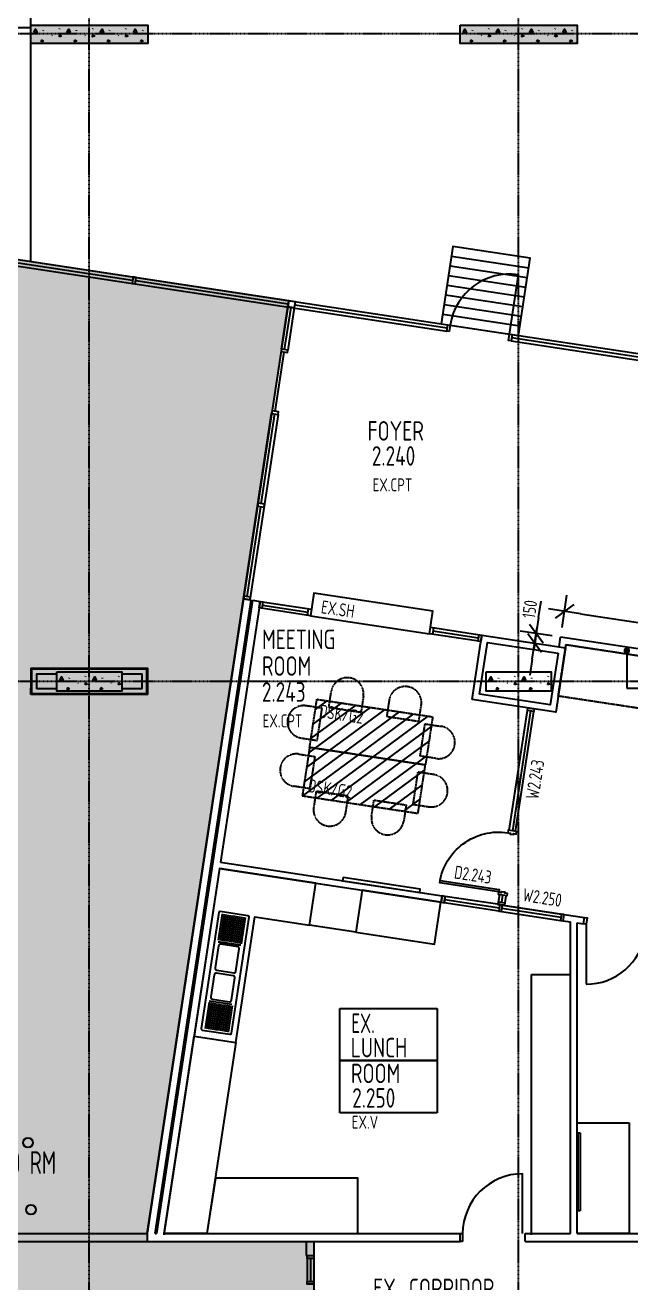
# Model space of a CAD drawing. Header units: millimetres. Extents: x -45258 to 103756, y -3540 to 105026.
# Drawn here: x 25188 to 34499, y 7605 to 26925 of the extents above; entities that cross this region are included whole.
import ezdxf
from ezdxf.enums import TextEntityAlignment as Align

# ---------------------------------------------------------------- set-up
doc = ezdxf.new("R2010")
doc.units = ezdxf.units.MM
doc.header["$LTSCALE"] = 0.4
doc.linetypes.add('BLD-80-FL-2$0$CENTER', pattern=[50.8, 31.75, -6.35, 6.35, -6.35])
doc.linetypes.add('BLD-80-FL-2$0$HIDDEN2', pattern=[4.7625, 3.175, -1.5875])
for name, color, linetype in [('BLD-80-FL-2$0$DO-EXST-6CO', 6, 'Continuous'), ('BLD-80-FL-2$0$DO-FRAM-7CO', 7, 'Continuous'), ('BLD-80-FL-2$0$DO-LEAF-3CO', 3, 'Continuous'), ('BLD-80-FL-2$0$DO-SWNG-6CO', 6, 'Continuous'), ('BLD-80-FL-2$0$FL-EXST-8CO', 8, 'Continuous'), ('BLD-80-FL-2$0$FU-EQPT-6H2', 6, 'BLD-80-FL-2$0$HIDDEN2'), ('BLD-80-FL-2$0$FU-EQPT-8H2', 8, 'BLD-80-FL-2$0$HIDDEN2'), ('BLD-80-FL-2$0$FU-FIXD-7CO-NEW', 7, 'Continuous'), ('BLD-80-FL-2$0$FU-FIXD-8CO-EXST', 8, 'Continuous'), ('BLD-80-FL-2$0$HY-FITT-8CO-EXST', 8, 'Continuous'), ('BLD-80-FL-2$0$ST-GRID-9CE', 9, 'BLD-80-FL-2$0$CENTER'), ('BLD-80-FL-2$0$TX-ATTR-7CO', 7, 'Continuous'), ('BLD-80-FL-2$0$TX-DIMS-8C0-100', 8, 'Continuous'), ('BLD-80-FL-2$0$TX-EXST-6CO', 6, 'Continuous'), ('BLD-80-FL-2$0$TX-RMNU-2C0-100', 2, 'Continuous'), ('BLD-80-FL-2$0$TX-ROOM-2CO-100', 2, 'Continuous'), ('BLD-80-FL-2$0$TX-ROOM-2CO-NEW', 2, 'Continuous'), ('BLD-80-FL-2$0$TX-TEXT-7C0-100', 7, 'Continuous'), ('BLD-80-FL-2$0$WA-HTCH-8CO-EXST', 8, 'Continuous'), ('BLD-80-FL-2$0$WA-MASN-3CO-EXST', 3, 'Continuous'), ('BLD-80-FL-2$0$WA-PART-6C0-EXST', 6, 'Continuous'), ('BLD-80-FL-2$0$WA-TEXT-7CO', 7, 'Continuous'), ('BLD-80-FL-2$0$WN-EXST-8CO', 8, 'Continuous'), ('BLD-80-FL-2$0$WN-NEW-6C0', 6, 'Continuous'), ('BLD-80-FL-2$0$WN-NEW-7C0', 7, 'Continuous'), ('XREF', 8, 'Continuous')]:
    doc.layers.add(name, color=color, linetype=linetype)
for name, color, linetype, lineweight in [('BLD-80-FL-2$0$DO-TEXT-7CO', 7, 'Continuous', 25), ('BLD-80-FL-2$0$SI-BUIL-253CO', 253, 'Continuous', 25), ('BLD-80-FL-2$0$WN-TEXT-7CO', 7, 'Continuous', 25)]:
    doc.layers.add(name, color=color, linetype=linetype, lineweight=lineweight)
doc.layers.get('BLD-80-FL-2$0$WN-TEXT-7CO').off()
doc.styles.add('BLD-80-FL-2$0$ISO3098B', font='isocp2.shx', dxfattribs={"width": 0.8})
doc.styles.add('BLD-80-FL-2$0$Isocp2', font='isocp2.shx')
doc.styles.add('BLD-80-FL-2$0$STANDARD', font='isocp2.shx', dxfattribs={"width": 0.8})
doc.dimstyles.new('BLD-80-FL-2$0$ISO-25', dxfattribs={"dimtxt": 2.5, "dimasz": 2.5, "dimexe": 1.25, "dimexo": 0.625, "dimtad": 1, "dimtxsty": 'BLD-80-FL-2$0$STANDARD', "dimcen": 2.5, "dimadec": 0, "dimazin": 0, "dimtfac": 1, "dimtmove": 0, "dimatfit": 3, "dimfxl": 1, "dimarcsym": 0})
doc.dimstyles.new('BLD-80-FL-2$0$TX-DIMS100', dxfattribs={"dimtxt": 200, "dimasz": 250, "dimexe": 125, "dimexo": 500, "dimgap": 50, "dimtad": 1, "dimdec": 1, "dimdsep": 46, "dimtxsty": 'BLD-80-FL-2$0$STANDARD', "dimblk1": 'BLD-80-FL-2$0$DIMTICK', "dimblk2": 'BLD-80-FL-2$0$DIMTICK', "dimsah": 1, "dimcen": 2.5, "dimse1": 1, "dimse2": 1, "dimclrd": 8, "dimclre": 8, "dimclrt": 2, "dimadec": 0, "dimazin": 0, "dimtfac": 1, "dimtdec": 1, "dimtmove": 2, "dimatfit": 3, "dimldrblk": 'BLD-80-FL-2$0$DIMTICK', "dimfxl": 1, "dimtolj": 1, "dimtzin": 0, "dimarcsym": 0})
pattern_1 = [(36.37442, (30769.68, 103003.94), (-94.1482, 127.81893), [])]

# ---------------------------------------------------------------- blocks, each defined once
blk = doc.blocks.new('BLD-80-FL-2$0$RMIDEN-EX-100')
at = {"style": 'BLD-80-FL-2$0$STANDARD'}
for tag, p, height in [('ROOMNAM1', (-15, 1567), 300), ('ROOMNAM2', (-15, 1158), 300), ('ROOMNAM3', (-15, 750), 300), ('ROOMNUM', (-14, 345), 300), ('XX', (0, 15), 200)]:
    blk.add_attdef(tag, p, '', height=height, dxfattribs=at)
blk = doc.blocks.new('BLD-80-FL-2$0$DO-920')
at = {"layer": 'BLD-80-FL-2$0$DO-FRAM-7CO', "linetype": 'Continuous'}
for points in [[(-1000, -15), (-1000, -15), (-1000, 115), (-960, 115), (-960, 75), (-945, 75), (-945, 25), (-960, 25), (-960, -15), (-1000, -15), (-1000, -15), (-1000, -15)], [(0, -15), (0, -15), (0, 115), (-40, 115), (-40, 75), (-55, 75), (-55, 25), (-40, 25), (-40, -15), (0, -15), (0, -15), (0, -15)]]:
    blk.add_lwpolyline(points, dxfattribs=at)
at = {"layer": 'BLD-80-FL-2$0$DO-LEAF-3CO'}
blk.add_lwpolyline([(-80, 1035), (-80, 115), (-40, 115), (-40, 1035)], close=True, dxfattribs=at)
at = {"layer": 'BLD-80-FL-2$0$DO-SWNG-6CO'}
blk.add_arc((-42, 117), 918, 89.8974, 180.1042, dxfattribs=at)
at = {"layer": 'BLD-80-FL-2$0$DO-TEXT-7CO', "linetype": 'Continuous', "style": 'BLD-80-FL-2$0$STANDARD'}
blk.add_attdef('D1.01', (-126, 146), '', height=200, rotation=90, dxfattribs=at)
blk = doc.blocks.new('BLD-80-FL-2$0$RMIDEN-2')
at = {"layer": 'BLD-80-FL-2$0$TX-RMNU-2C0-100', "style": 'BLD-80-FL-2$0$STANDARD'}
blk.add_attdef('ROOMNUM', (-11, 488), '', height=300, dxfattribs=at)
at = {"layer": 'BLD-80-FL-2$0$TX-ROOM-2CO-100', "style": 'BLD-80-FL-2$0$STANDARD'}
for tag, p in [('ROOMNAM1', (-12, 1710)), ('ROOMNAM2', (-12, 1301)), ('ROOMNAM3', (-12, 893))]:
    blk.add_attdef(tag, p, '', height=300, dxfattribs=at)
at = {"layer": 'BLD-80-FL-2$0$TX-TEXT-7C0-100', "style": 'BLD-80-FL-2$0$STANDARD'}
blk.add_attdef('XX', (2, 158), '', height=200, dxfattribs=at)
blk = doc.blocks.new('BLD-80-FL-2$0$NOTE')
at = {"layer": 'BLD-80-FL-2$0$TX-ATTR-7CO', "style": 'BLD-80-FL-2$0$Isocp2'}
blk.add_attdef('WWW', text='', height=2, dxfattribs=at).set_placement((0, 0), align=Align.MIDDLE)
blk = doc.blocks.new('*U17')
blk.add_lwpolyline([(0, 373), (1800, 373), (1800, 1123), (0, 1123)], close=True)
at = {"layer": 'BLD-80-FL-2$0$TX-ATTR-7CO', "linetype": 'Continuous', "ltscale": 5, "style": 'BLD-80-FL-2$0$STANDARD', "width": 0.8}
for p in [(103, 780), (103, 533)]:
    blk.add_attdef('EQUIPMENT-TYPE', p, '', height=200, dxfattribs=at)
blk = doc.blocks.new('BLD-80-FL-2$0$_Dot')
at = {"color": 0, "linetype": 'ByBlock', "lineweight": -2}
blk.add_line((-0.5, 0), (-1, 0), dxfattribs=at)
at = {"color": 0, "linetype": 'ByBlock', "const_width": 0.5}
blk.add_lwpolyline([(-0.25, 0, 1), (0.25, 0, 1)], format="xyb", close=True, dxfattribs=at)
blk = doc.blocks.new('BLD-80-FL-2$0$DIMTICK')
for p, q in [((0, 1), (0, -1)), ((-1, 0), (1, 0))]:
    blk.add_line(p, q)
at = {"color": 2, "linetype": 'Continuous'}
blk.add_line((-0.5, -0.5), (0.5, 0.5), dxfattribs=at)
blk = doc.blocks.new('*D130')
at = {"layer": 'BLD-80-FL-2$0$TX-DIMS-8C0-100', "color": 8, "lineweight": -2, "transparency": 16777216}
blk.add_line((33952, 18340), (36968, 17882), dxfattribs=at)
at = {"layer": 'Defpoints', "color": 0, "transparency": 16777216}
for p in [(33645, 17981), (37215, 17845), (37155, 17448)]:
    blk.add_point(p, dxfattribs=at)
at = {"layer": 'BLD-80-FL-2$0$TX-DIMS-8C0-100', "color": 8, "lineweight": -2, "transparency": 16777216, "xscale": 250, "yscale": 250, "zscale": 250}
for p, rotation in [((33705, 18377), 171.3744270778506), ((37215, 17845), 351.3744270778506)]:
    blk.add_blockref('BLD-80-FL-2$0$DIMTICK', p, dxfattribs=dict(at, rotation=rotation))
at = {"layer": 'BLD-80-FL-2$0$TX-DIMS-8C0-100', "color": 2, "transparency": 16777216, "insert": (35483, 18259), "char_height": 200, "attachment_point": 5, "rotation": 351.3744, "style": 'BLD-80-FL-2$0$STANDARD'}
blk.add_mtext('\\A1;3550', dxfattribs=at)
blk = doc.blocks.new('*D83')
at = {"layer": 'BLD-80-FL-2$0$TX-DIMS-8C0-100', "color": 8, "lineweight": -2, "transparency": 16777216}
for p, q in [((33308, 18285), (33346, 18532)), ((33271, 18038), (33248, 17889)), ((33211, 17642), (33173, 17395))]:
    blk.add_line(p, q, dxfattribs=at)
at = {"layer": 'Defpoints', "color": 0, "transparency": 16777216}
for p in [(33645, 17981), (33248, 17889), (33623, 17832)]:
    blk.add_point(p, dxfattribs=at)
at = {"layer": 'BLD-80-FL-2$0$TX-DIMS-8C0-100', "color": 8, "lineweight": -2, "transparency": 16777216, "xscale": 250, "yscale": 250, "zscale": 250}
for p, rotation in [((33248, 17889), 81.37441026353991), ((33271, 18038), 261.3744102635399)]:
    blk.add_blockref('BLD-80-FL-2$0$DIMTICK', p, dxfattribs=dict(at, rotation=rotation))
at = {"layer": 'BLD-80-FL-2$0$TX-DIMS-8C0-100', "color": 2, "transparency": 16777216, "insert": (33171, 18411), "char_height": 200, "attachment_point": 5, "rotation": 81.3744, "style": 'BLD-80-FL-2$0$STANDARD'}
blk.add_mtext('\\A1;150', dxfattribs=at)
blk = doc.blocks.new('BLD-80-FL-2', base_point=(226.58, 457.44))
at = {"layer": 'BLD-80-FL-2$0$FU-EQPT-8H2'}
h = blk.add_hatch(dxfattribs=at)
h.set_pattern_fill('ANSI31', color=256, scale=50, angle=-8.625577, style=0)
h.set_pattern_definition(pattern_1)
h.paths.add_polyline_path([(31679.4, 16757.72), (31566.92, 16016.21), (29787.28, 16286.16), (29899.76, 17027.68)])
h = blk.add_hatch(dxfattribs=at)
h.set_pattern_fill('ANSI31', color=256, scale=50, angle=-8.625577, style=0)
h.set_pattern_definition(pattern_1)
h.paths.add_polyline_path([(31454.44, 15274.69), (31566.92, 16016.21), (29787.28, 16286.16), (29674.8, 15544.65)])
at = {"layer": 'BLD-80-FL-2$0$SI-BUIL-253CO'}
h = blk.add_hatch(color=256, dxfattribs=at)
h.dxf.hatch_style = 1
h.paths.add_polyline_path([(33930.98, 4350.99), (36240.99, 4350.99), (36240.99, 199.98), (33930.98, 199.98)], flags=16)
h.paths.add_polyline_path([(38800, 6450.02), (41466.66, 6450.02), (41466.66, 3400.02), (38800, 3400.02)], flags=16)
h.paths.add_polyline_path([(36350, 2900.02), (39550, 2900.02), (39550, 200.02), (36350, 200.02)], flags=16)
h.paths.add_polyline_path([(41566.66, 6450.02), (44233.32, 6450.02), (44233.32, 3400.02), (41566.66, 3400.02)], flags=16)
h.paths.add_polyline_path([(38700, 6950.02), (38700, 3000.02), (36349.99, 3000.02), (36349.99, 6950.02), (29849.99, 6950.01), (29849.99, 8700.01), (27292.54, 8700.01), (27292.54, 8818.01), (28771.29, 18568.34), (29466.85, 23152.04), (16621.8, 25100.52), (16625.04, 25122.94), (16625.04, 27379.99), (12299.98, 27379.99), (12299.98, 27100), (13799.98, 27100), (13799.98, 25086.47), (219.98, 23282.48), (219.98, 19520), (3199.98, 19520), (3199.98, 17500), (199.98, 17500), (199.98, 17220), (1349.98, 17220), (1349.98, 16017.89), (739.79, 15927.75), (772.65, 15705.27), (-1172.02, 15418.02), (-327.38, 9699.99), (849.99, 9699.99), (849.99, 9474.99), (4649.78, 9474.99), (4649.78, 6950), (3600, 6950), (3600, 2989.93), (10761.85, 2240.02), (10784.76, 2458.82), (10752.61, 2462.19), (10752.61, 2550.02), (16300, 2550), (16300.02, 1881.32), (16155.36, 1896.47), (16132.45, 1677.66), (19500, 1325.05), (19500.01, 149.98), (18899.98, 147.57), (18900, -130.02), (47099.98, -129.97), (47099.98, 150.03), (46250, 150.03), (46250, 2900.03), (46999.99, 2900.03), (46999.99, 3399.98), (44333.26, 3399.98), (44333.26, 6450.02), (47099.99, 6450.02), (47099.99, 6950.02)])
h = blk.add_hatch(color=256, dxfattribs=at)
h.dxf.hatch_style = 1
h.paths.add_polyline_path([(27299.98, 27380.01), (25499.98, 27380.01), (25499.98, 27100.01), (27299.98, 27100.01)])
h = blk.add_hatch(color=256, dxfattribs=at)
h.dxf.hatch_style = 1
h.paths.add_polyline_path([(33899.98, 27380.02), (32099.98, 27380.02), (32099.98, 27100.02), (33899.98, 27100.02)])
at = {"layer": 'BLD-80-FL-2$0$DO-EXST-6CO'}
for p, q in [((29259.28, 21450.14), (29397.27, 22359.73)), ((33686.31, 13623.42), (33701.31, 13722.28)), ((34038.51, 13569.99), (34038.51, 12649.99)), ((29749.99, 8483.91), (29749.99, 8085.01)), ((29799.99, 8438.91), (29799.99, 8085.01)), ((29849.99, 8483.91), (29849.99, 8085.01))]:
    blk.add_line(p, q, dxfattribs=at)
for points in [[(32859.35, 22637.42), (32997.33, 23547.02, 0.41421356), (31949.76, 22775.4)], [(33059.99, 8818), (33060, 9738.01, 0.41421356), (32139.99, 8818.01)]]:
    blk.add_lwpolyline(points, format="xyb", dxfattribs=at)
for points in [[(31934.76, 22676.53), (31895.21, 22682.54), (31910.21, 22781.4), (31949.76, 22775.41)], [(32883.9, 22532.55), (32844.35, 22538.55), (32859.35, 22637.42), (32898.9, 22631.42)], [(29353.83, 22406.78), (29347.83, 22367.23), (29446.7, 22352.23), (29452.7, 22391.78)], [(29209.84, 21457.64), (29203.84, 21418.09), (29302.71, 21403.09), (29308.71, 21442.64)], [(32752.17, 13866.26), (32712.62, 13872.26), (32697.62, 13773.39), (32737.17, 13767.39)], [(33701.31, 13722.29), (33661.77, 13728.29), (33646.77, 13629.43), (33686.32, 13623.43)], [(34013.95, 13674.86), (34053.5, 13668.86), (34038.51, 13569.99), (33998.96, 13575.99)], [(32139.99, 8700.01), (32099.99, 8700.01), (32099.99, 8818.01), (32139.99, 8818.01)], [(29849.99, 8438.91), (29749.99, 8438.91), (29749.99, 8483.91), (29849.99, 8483.91)], [(29849.99, 8040.01), (29749.99, 8040.01), (29749.99, 8085.01), (29849.99, 8085.01)]]:
    blk.add_lwpolyline(points, close=True, dxfattribs=at)
blk.add_arc((34038.5, 13569.99), 920, 270.000172, 351.375122, dxfattribs=at)
at = {"layer": 'BLD-80-FL-2$0$FL-EXST-8CO'}
for p, q in [((25499.98, 23753.78), (25499.97, 41175)), ((20699.98, 27345), (25499.98, 27345)), ((31968.82, 23834.53), (33155.24, 23654.56)), ((31946.32, 23686.22), (33132.75, 23506.25)), ((31901.33, 23389.62), (33087.75, 23209.65)), ((31923.82, 23537.92), (33110.25, 23357.95)), ((31878.83, 23241.31), (33065.26, 23061.34)), ((31856.33, 23093.01), (33042.76, 22913.04)), ((31833.84, 22944.71), (33020.27, 22764.74)), ((31910.21, 22781.4), (32898.9, 22631.43))]:
    blk.add_line(p, q, dxfattribs=at)
blk.add_lwpolyline([(25499.98, 27345), (25499.97, 41175)], dxfattribs=at)
blk.add_lwpolyline([(31811.34, 22796.4), (32997.77, 22616.43), (33177.74, 23802.86), (31991.31, 23982.83)], close=True, dxfattribs=at)
at = {"layer": 'BLD-80-FL-2$0$FU-EQPT-6H2', "flags": 128}
blk.add_lwpolyline([(33728.91, 17866.87), (37040.91, 17364.46), (36770.96, 15584.82), (35980, 15704.8), (36129.98, 16693.49), (36129.98, 16693.49), (33608.93, 17075.92), (33728.91, 17866.87)], dxfattribs=at)
at = {"layer": 'BLD-80-FL-2$0$FU-EQPT-8H2'}
for points in [[(30614.34, 17071), (30576.85, 16823.83), (30082.5, 16898.82), (30120, 17145.99, -1)], [(31009.82, 17011.01), (30972.32, 16763.84), (31466.67, 16688.85), (31504.16, 16936.02, 1)], [(29657.72, 16432.25), (29904.9, 16394.75), (29979.89, 16889.1), (29732.71, 16926.59, 1)], [(31733.97, 16117.3), (31486.8, 16154.79), (31561.79, 16649.13), (31808.96, 16611.64, -1)], [(29620.23, 16185.07), (29867.4, 16147.58), (29792.41, 15653.24), (29545.24, 15690.73, -1)], [(31696.48, 15870.12), (31449.31, 15907.62), (31374.32, 15413.27), (31621.49, 15375.78, 1)], [(30344.38, 15291.36), (30381.88, 15538.53), (29887.53, 15613.52), (29850.04, 15366.35, 1)], [(30739.86, 15231.37), (30777.35, 15478.54), (31271.7, 15403.55), (31234.21, 15156.38, -1)]]:
    blk.add_lwpolyline(points, format="xyb", close=True, dxfattribs=at)
at = {"layer": 'BLD-80-FL-2$0$FU-FIXD-7CO-NEW'}
for p, q in [((33622.54, 17832.44), (33645.04, 17980.74)), ((37154.88, 17448.32), (33645.04, 17980.74)), ((33622.54, 17832.44), (33721.41, 17817.44)), ((33721.41, 17817.44), (33728.91, 17866.87)), ((33728.91, 17866.87), (37040.91, 17364.46))]:
    blk.add_line(p, q, dxfattribs=at)
at = {"layer": 'BLD-80-FL-2$0$FU-FIXD-8CO-EXST'}
for p, q in [((33199.93, 8799.98), (33199.94, 12799.98)), ((33199.94, 12799.98), (33799.94, 12799.98)), ((30250.83, 12276.55), (31750.83, 12276.55)), ((30250.83, 11476.55), (30250.83, 12276.55)), ((31750.83, 12276.55), (31750.83, 11476.55)), ((31750.83, 11476.55), (30250.83, 11476.55)), ((30250.83, 11476.55), (31750.83, 11476.55)), ((30250.83, 10676.55), (30250.83, 11476.55)), ((31750.83, 11476.55), (31750.83, 10676.55)), ((31750.83, 10676.55), (30250.83, 10676.55)), ((33899.93, 10518.02), (34699.93, 10518.02)), ((33899.93, 8818.02), (33899.93, 10518.02)), ((34699.93, 10518.02), (34699.93, 8818.02)), ((33914.71, 10368.02), (33944.71, 10368.02)), ((33914.71, 9168.02), (33914.71, 10368.02)), ((33944.71, 10368.02), (33944.71, 9168.02)), ((33944.71, 9168.02), (33914.71, 9168.02)), ((34699.93, 8818.02), (33899.93, 8818.02))]:
    blk.add_line(p, q, dxfattribs=at)
for points in [[(28655.01, 11756.88), (28947.47, 13684.82), (29787.85, 13557.34), (29885.34, 14199.99), (28402.3, 14424.96), (28012.36, 11854.36)], [(29885.34, 14199.99), (30593.24, 14092.61), (30495.76, 13449.96), (29787.85, 13557.34)], [(30294.82, 14239.02), (31481.25, 14059.05), (31488.75, 14108.49), (30302.32, 14288.46)], [(31803.4, 13909.04), (30593.24, 14092.61), (30495.76, 13449.96), (31705.91, 13266.39)], [(28655.01, 11756.88), (28209.21, 8818.01), (27551.77, 8818.01), (28012.37, 11854.36)], [(30529.23, 8818.01), (30529.23, 9668.01), (28338.15, 9668.01), (28209.21, 8818.01)]]:
    blk.add_lwpolyline(points, close=True, dxfattribs=at)
at = {"layer": 'BLD-80-FL-2$0$HY-FITT-8CO-EXST'}
for p, q in [((28390.29, 13749.11), (28120.03, 11967.5)), ((28386.35, 13326.42), (28447.62, 13730.3)), ((28839.19, 13701.25), (28413.06, 13765.89)), ((28416.01, 13321.93), (28477.28, 13725.8)), ((28445.67, 13317.43), (28506.94, 13721.31)), ((28475.33, 13312.93), (28536.6, 13716.81)), ((28505, 13308.43), (28566.26, 13712.31)), ((28534.66, 13303.93), (28595.92, 13707.81)), ((28564.32, 13299.43), (28625.58, 13703.31)), ((28585.71, 11896.86), (28855.96, 13678.48)), ((28593.98, 13294.93), (28655.24, 13698.81)), ((28623.64, 13290.43), (28684.9, 13694.31)), ((28653.3, 13285.93), (28714.56, 13689.81)), ((28682.96, 13281.43), (28744.22, 13685.31)), ((28712.62, 13276.93), (28773.89, 13680.81)), ((28742.28, 13272.43), (28803.55, 13676.31)), ((28388.44, 13240.14), (28336.69, 12899.04)), ((28730.62, 13248.92), (28382.6, 13301.71)), ((28382.6, 13301.71), (28730.62, 13248.92)), ((28681.63, 13226), (28422.6, 13265.3)), ((28655.05, 12850.75), (28706.79, 13191.84)), ((28320.95, 12795.23), (28269.2, 12454.13)), ((28614.14, 12781.09), (28355.11, 12820.39)), ((28361.85, 12864.88), (28620.89, 12825.59)), ((28587.56, 12405.84), (28639.3, 12746.93)), ((28241.63, 12372.34), (28180.36, 11968.46)), ((28271.29, 12367.84), (28210.02, 11963.96)), ((28245.38, 12397.06), (28593.39, 12344.27)), ((28294.37, 12419.97), (28553.4, 12380.68)), ((28300.95, 12363.34), (28239.68, 11959.46)), ((28330.61, 12358.84), (28269.34, 11954.96)), ((28360.27, 12354.34), (28299, 11950.47)), ((28389.93, 12349.84), (28328.66, 11945.97)), ((28419.59, 12345.35), (28358.32, 11941.47)), ((28449.25, 12340.85), (28387.98, 11936.97)), ((28478.91, 12336.35), (28417.65, 11932.47)), ((28508.57, 12331.85), (28447.31, 11927.97)), ((28538.23, 12327.35), (28476.97, 11923.47)), ((28567.89, 12322.85), (28506.63, 11918.97)), ((28597.55, 12318.35), (28536.29, 11914.47)), ((28136.81, 11944.73), (28562.93, 11880.09))]:
    blk.add_line(p, q, dxfattribs=at)
for centre in [(25457.32, 10215.03), (25503.21, 9186.78)]:
    blk.add_circle(centre, 75, dxfattribs=at)
for centre, radius, start, end in [((28410.06, 13746.11), 20, 81.374427, 171.374427), ((28836.19, 13681.47), 20, 351.374427, 81.374427), ((28418.1, 13235.64), 30, 81.374427, 171.374427), ((28677.13, 13196.34), 30, 351.374427, 81.374427), ((28350.61, 12790.73), 30, 81.374427, 171.374427), ((28366.35, 12894.54), 30, 171.374427, 261.374427), ((28609.64, 12751.43), 30, 351.374427, 81.374427), ((28625.39, 12855.25), 30, 261.374427, 351.374427), ((28298.86, 12449.63), 30, 171.374427, 261.374427), ((28557.9, 12410.34), 30, 261.374427, 351.374427), ((28139.81, 11964.5), 20, 171.374427, 261.374427), ((28565.93, 11899.86), 20, 261.374427, 351.374427)]:
    blk.add_arc(centre, radius, start, end, dxfattribs=at)
at = {"layer": 'BLD-80-FL-2$0$SI-BUIL-253CO', "flags": 128}
blk.add_lwpolyline([(16621.8, 25100.52), (29466.85, 23152.04), (28771.29, 18568.34), (27292.54, 8818.01), (27292.54, 8700.01), (29849.99, 8700.01), (29849.99, 6950.01), (36349.99, 6950.02)], dxfattribs=at)
at = {"layer": 'BLD-80-FL-2$0$ST-GRID-9CE'}
for p, q in [((26400, -2523.99), (26399.98, 31750)), ((33000, -2523.99), (32999.97, 31750)), ((84082.76, 27250), (-5320.19, 27250)), ((84082.76, 17300), (-5320.19, 17300))]:
    blk.add_line(p, q, dxfattribs=at)
at = {"layer": 'BLD-80-FL-2$0$WA-HTCH-8CO-EXST'}
for p, q in [((25690.73, 27296.51), (25695, 27306.1)), ((25943.29, 27321.02), (25947.55, 27330.61)), ((26201.18, 27296.51), (26205.45, 27306.1)), ((26453.74, 27321.02), (26458, 27330.61)), ((26711.63, 27296.51), (26715.9, 27306.1)), ((26964.19, 27321.02), (26968.45, 27330.61)), ((27222.08, 27296.51), (27226.35, 27306.1)), ((32290.73, 27296.52), (32295, 27306.11)), ((32543.29, 27321.02), (32547.55, 27330.61)), ((32801.18, 27296.52), (32805.45, 27306.11)), ((33053.74, 27321.02), (33058, 27330.62)), ((33311.63, 27296.52), (33315.9, 27306.11)), ((33564.19, 27321.02), (33568.45, 27330.62)), ((33822.08, 27296.52), (33826.35, 27306.11)), ((25823.94, 27228.31), (25828.2, 27221.92)), ((26334.39, 27228.31), (26338.65, 27221.92)), ((26844.84, 27228.31), (26849.1, 27221.92)), ((32423.94, 27228.32), (32428.2, 27221.92)), ((32934.39, 27228.32), (32938.65, 27221.92)), ((33444.84, 27228.32), (33449.1, 27221.92)), ((25899.99, 17447.58), (25904.26, 17441.18)), ((26406.18, 17450.01), (26410.44, 17443.61)), ((26410.44, 17447.58), (26414.71, 17441.18)), ((32499.99, 17447.58), (32504.26, 17441.18)), ((33006.18, 17450.01), (33010.44, 17443.62)), ((33010.44, 17447.58), (33014.71, 17441.19)), ((26090.75, 17346.51), (26095.01, 17356.1)), ((26223.95, 17278.31), (26228.21, 17271.91)), ((26343.3, 17371.01), (26347.56, 17380.6)), ((26601.2, 17346.51), (26605.46, 17356.1)), ((26734.4, 17278.31), (26738.66, 17271.91)), ((26853.75, 17371.01), (26858.01, 17380.6)), ((32690.75, 17346.51), (32695.01, 17356.1)), ((32823.95, 17278.31), (32828.21, 17271.92)), ((32943.3, 17371.02), (32947.56, 17380.61)), ((33201.2, 17346.51), (33205.46, 17356.1)), ((33334.4, 17278.31), (33338.66, 17271.92)), ((33453.75, 17371.02), (33458.01, 17380.61))]:
    blk.add_line(p, q, dxfattribs=at)
for points in [[(25546.88, 27267.74), (25575.65, 27322.09), (25598.03, 27272), (25547.94, 27267.74)], [(26057.33, 27267.74), (26086.1, 27322.09), (26108.48, 27272), (26058.39, 27267.74)], [(26567.78, 27267.74), (26596.55, 27322.09), (26618.93, 27272), (26568.84, 27267.74)], [(27078.23, 27267.74), (27107, 27322.09), (27129.38, 27272), (27079.29, 27267.74)], [(32146.88, 27267.75), (32175.65, 27322.09), (32198.03, 27272.01), (32147.94, 27267.75)], [(32657.33, 27267.75), (32686.1, 27322.09), (32708.48, 27272.01), (32658.39, 27267.75)], [(33167.78, 27267.75), (33196.55, 27322.09), (33218.93, 27272.01), (33168.84, 27267.75)], [(33678.23, 27267.75), (33707, 27322.09), (33729.38, 27272.01), (33679.29, 27267.75)], [(25658.98, 27124.43), (25671.76, 27151.07), (25693.07, 27135.09), (25658.98, 27124.43)], [(25935.83, 27200.6), (25948.61, 27227.25), (25969.93, 27211.26), (25935.83, 27200.6)], [(26169.43, 27124.43), (26182.21, 27151.07), (26203.52, 27135.09), (26169.43, 27124.43)], [(26446.28, 27200.6), (26459.06, 27227.25), (26480.38, 27211.26), (26446.28, 27200.6)], [(26679.88, 27124.43), (26692.66, 27151.07), (26713.97, 27135.09), (26679.88, 27124.43)], [(26956.73, 27200.6), (26969.51, 27227.25), (26990.83, 27211.26), (26956.73, 27200.6)], [(27190.33, 27124.43), (27203.11, 27151.07), (27224.42, 27135.09), (27190.33, 27124.43)], [(32258.98, 27124.44), (32271.76, 27151.08), (32293.07, 27135.09), (32258.98, 27124.44)], [(32535.83, 27200.61), (32548.61, 27227.25), (32569.93, 27211.27), (32535.83, 27200.61)], [(32769.43, 27124.44), (32782.21, 27151.08), (32803.52, 27135.09), (32769.43, 27124.44)], [(33046.28, 27200.61), (33059.06, 27227.25), (33080.38, 27211.27), (33046.28, 27200.61)], [(33279.88, 27124.44), (33292.66, 27151.08), (33313.97, 27135.09), (33279.88, 27124.44)], [(33556.73, 27200.61), (33569.51, 27227.25), (33590.83, 27211.27), (33556.73, 27200.61)], [(33790.33, 27124.44), (33803.11, 27151.08), (33824.42, 27135.09), (33790.33, 27124.44)], [(25946.89, 17317.74), (25975.66, 17372.08), (25998.04, 17322), (25947.96, 17317.74)], [(26058.99, 17174.43), (26071.78, 17201.07), (26093.09, 17185.08), (26058.99, 17174.43)], [(26335.84, 17250.6), (26348.63, 17277.24), (26369.94, 17261.25), (26335.84, 17250.6)], [(26457.34, 17317.74), (26486.11, 17372.08), (26508.49, 17322), (26458.41, 17317.74)], [(26569.44, 17174.43), (26582.23, 17201.07), (26603.54, 17185.08), (26569.44, 17174.43)], [(26846.29, 17250.6), (26859.08, 17277.24), (26880.39, 17261.25), (26846.29, 17250.6)], [(32546.89, 17317.74), (32575.66, 17372.09), (32598.04, 17322), (32547.96, 17317.74)], [(32658.99, 17174.43), (32671.78, 17201.07), (32693.09, 17185.09), (32658.99, 17174.43)], [(32935.84, 17250.6), (32948.63, 17277.25), (32969.94, 17261.26), (32935.84, 17250.6)], [(33057.34, 17317.74), (33086.11, 17372.09), (33108.49, 17322), (33058.41, 17317.74)], [(33169.44, 17174.43), (33182.23, 17201.07), (33203.54, 17185.09), (33169.44, 17174.43)], [(33446.29, 17250.6), (33459.08, 17277.25), (33480.39, 17261.26), (33446.29, 17250.6)]]:
    blk.add_lwpolyline(points, dxfattribs=at)
at = {"layer": 'BLD-80-FL-2$0$WA-MASN-3CO-EXST'}
for points in [[(25499.98, 27380.01), (27299.98, 27380.01), (27299.98, 27100.01), (25499.98, 27100.01)], [(32099.98, 27380.02), (33899.98, 27380.02), (33899.98, 27100.02), (32099.98, 27100.02)], [(25899.99, 17450.01), (26899.99, 17450.01), (26899.99, 17150.01), (25899.99, 17150.01)], [(32499.99, 17450.01), (33499.99, 17450.01), (33499.99, 17150.01), (32499.99, 17150.01)]]:
    blk.add_lwpolyline(points, close=True, dxfattribs=at)
at = {"layer": 'BLD-80-FL-2$0$WA-PART-6C0-EXST'}
for p, q in [((27292.54, 8818.01), (28772.09, 18568.22)), ((27411.89, 8818.01), (28888.75, 18550.51)), ((28908.53, 18547.51), (27432.12, 8818.01)), ((28888.75, 18550.51), (28772.09, 18568.22)), ((28908.53, 18547.51), (29025.19, 18529.81)), ((29025.19, 18529.81), (28417.3, 14523.83)), ((25499.99, 17100), (25499.99, 17200)), ((27299.99, 17100.01), (27299.99, 17200.01)), ((27299.99, 17100.01), (25499.99, 17100)), ((27286.99, 17113.01), (25512.99, 17113)), ((25899.99, 17189), (25588.99, 17189)), ((27210.99, 17189.01), (26899.99, 17189.01)), ((28417.3, 14523.83), (31822.81, 14007.24)), ((28402.3, 14424.96), (27548.74, 8800.01)), ((28402.31, 14424.96), (31807.82, 13908.37)), ((33701.31, 13722.28), (34013.95, 13674.86)), ((33686.31, 13623.42), (33799.99, 13606.17)), ((33799.99, 8818.01), (33799.99, 13606.17)), ((33899.99, 13591.01), (33998.95, 13575.99)), ((33899.99, 8818.01), (33899.99, 13591)), ((33998.95, 13575.99), (34013.95, 13674.86)), ((21900.03, 8818), (27292.54, 8818.01)), ((21900.03, 8700), (29731.99, 8700.01)), ((27411.89, 8818.01), (27432.12, 8818.01)), ((27551.47, 8818.01), (32099.99, 8818.01)), ((29731.99, 8700.01), (29731.99, 8483.91)), ((29849.99, 8700.01), (29849.99, 8483.91)), ((29849.99, 8700.01), (32099.99, 8700.01)), ((32099.99, 8700.01), (32099.99, 8818.01)), ((33099.99, 8818.01), (33799.99, 8818.01)), ((33099.99, 8700.01), (33099.99, 8818.01)), ((33099.99, 8700.01), (40399.99, 8700.02)), ((33899.99, 8818.01), (36899.99, 8818.02)), ((29731.99, 8483.91), (29849.99, 8483.91))]:
    blk.add_line(p, q, dxfattribs=at)
blk.add_lwpolyline([(29801.15, 18310.97), (31630.17, 18033.52), (31682.66, 18379.56), (29853.64, 18657.01)], close=True, dxfattribs=at)
for points in [[(32286.14, 17023.72), (32436.11, 18012.41), (33721.41, 17817.44)], [(33721.41, 17817.44), (33571.44, 16828.75), (32286.14, 17023.72)], [(32400, 17107.59), (32519.99, 17898.54), (33607.55, 17733.57)], [(33607.55, 17733.57), (33487.56, 16942.61), (32400, 17107.59)], [(27299.99, 17100.01), (27299.99, 17500.01), (25499.99, 17500.01), (25499.99, 17100)], [(27286.99, 17113.01), (27286.99, 17487.01), (25512.99, 17487.01), (25512.99, 17113)], [(25899.99, 17411.01), (25588.99, 17411.01), (25588.99, 17189)], [(27210.99, 17189.01), (27210.99, 17411.01), (26899.99, 17411.01)]]:
    blk.add_lwpolyline(points, dxfattribs=at)
at = {"layer": 'BLD-80-FL-2$0$WN-EXST-8CO'}
for p, q in [((24738.22, 23768.19), (31895.21, 22682.54)), ((24745.71, 23817.62), (27065.46, 23465.74)), ((24753.21, 23867.05), (31910.21, 22781.4)), ((27114.89, 23458.24), (29459.35, 23102.61)), ((29353.8, 22406.78), (29451.85, 23053.17)), ((29403.26, 22399.28), (29501.31, 23045.67)), ((29550.75, 23038.17), (29452.7, 22391.78)), ((29558.25, 23087.6), (31902.71, 22731.97)), ((32898.9, 22631.43), (36290.09, 22117.02)), ((32883.9, 22532.56), (36275.1, 22018.15)), ((32891.4, 22581.99), (35235.86, 22226.35)), ((29044.15, 20030.14), (29253.29, 21410.59)), ((28828.27, 18605.2), (29037.41, 19985.65)), ((29062.18, 18473.63), (29764.15, 18367.14)), ((31682.16, 18076.21), (32384.13, 17969.72)), ((31807.82, 13908.37), (31822.81, 14007.24)), ((31872.25, 13999.75), (31857.25, 13900.88)), ((31864.75, 13950.32), (32705.13, 13822.95)), ((32712.62, 13872.26), (31872.25, 13999.75)), ((32697.62, 13773.39), (31857.25, 13900.88))]:
    blk.add_line(p, q, dxfattribs=at)
for points in [[(27122.39, 23507.67), (27072.95, 23515.17), (27057.96, 23416.3), (27107.39, 23408.8)], [(29550.75, 23038.17), (29451.85, 23053.17), (29466.85, 23152.04), (29565.75, 23137.04)], [(28987.97, 19993.15), (29086.84, 19978.15), (29093.59, 20022.64), (28994.72, 20037.64)], [(28772.09, 18568.21), (28870.96, 18553.21), (28877.71, 18597.7), (28778.84, 18612.7)], [(29025.19, 18529.81), (29816.14, 18409.83), (29801.15, 18310.96), (29010.19, 18430.94)], [(29025.19, 18529.81), (29069.68, 18523.06), (29054.68, 18424.19), (29010.19, 18430.94)], [(29771.65, 18416.58), (29816.14, 18409.83), (29801.15, 18310.96), (29756.65, 18317.71)], [(31645.16, 18132.39), (32436.12, 18012.41), (32421.12, 17913.54), (31630.17, 18033.52)], [(31645.16, 18132.39), (31689.66, 18125.64), (31674.66, 18026.77), (31630.17, 18033.52)], [(32391.63, 18019.16), (32436.12, 18012.41), (32421.12, 17913.54), (32376.63, 17920.29)], [(31872.25, 13999.75), (31822.79, 14007.24), (31807.82, 13908.37), (31857.28, 13900.88)]]:
    blk.add_lwpolyline(points, close=True, dxfattribs=at)
blk.add_lwpolyline([(29302.73, 21403.09), (28870.96, 18553.21), (28772.09, 18568.21), (29203.83, 21418.09)], dxfattribs=at)
at = {"layer": 'BLD-80-FL-2$0$WN-NEW-6C0'}
for p, q in [((32855.43, 15013.75), (33134.67, 16854.54)), ((32954.3, 14998.76), (33233.54, 16839.55)), ((32705.46, 14025.06), (32682.96, 13876.76)), ((32804.33, 14010.07), (32781.83, 13861.76)), ((32682.96, 13876.76), (32781.83, 13861.76)), ((32732.4, 13869.26), (33641.99, 13731.29)), ((32737.17, 13767.39), (33646.77, 13629.43)), ((32752.17, 13866.26), (33661.77, 13728.29))]:
    blk.add_line(p, q, dxfattribs=at)
at = {"layer": 'BLD-80-FL-2$0$WN-NEW-7C0'}
for p, q in [((33184.1, 16847.04), (32904.87, 15006.26)), ((32754.89, 14017.57), (32738.39, 13908.81)), ((32744.67, 13816.83), (33654.27, 13678.86))]:
    blk.add_line(p, q, dxfattribs=at)
for points in [[(33233.54, 16839.55), (33134.67, 16854.54), (33140.67, 16894.09), (33239.54, 16879.09)], [(32781.86, 13861.76), (32682.99, 13876.76), (32688.99, 13916.31), (32787.86, 13901.31)]]:
    blk.add_lwpolyline(points, close=True, dxfattribs=at)
at = {"layer": 'BLD-80-FL-2$0$DO-FRAM-7CO'}
ref = blk.add_blockref('BLD-80-FL-2$0$DO-920', (32804.33, 14010.07), dxfattribs=dict(at, xscale=-0.9999999999999998, rotation=81.37440864585317))
ref.add_attrib('D1.01', 'D2.243', (32001.37, 14275.76), dxfattribs={"layer": 'BLD-80-FL-2$0$DO-TEXT-7CO', "linetype": 'Continuous', "height": 200, "rotation": 351.374409, "style": 'BLD-80-FL-2$0$STANDARD', "width": 0.8})
at = {"layer": 'BLD-80-FL-2$0$FU-EQPT-6H2'}
ref = blk.add_blockref('*U17', (29955.64, 17396.01), dxfattribs=dict(at, xscale=-0.9999999999999996, rotation=171.3744229929499))
ref.add_attrib('EQUIPMENT-TYPE', 'DSK/G2', (29924.92, 16750.38), dxfattribs={"layer": 'BLD-80-FL-2$0$TX-ATTR-7CO', "linetype": 'Continuous', "ltscale": 5, "height": 200, "rotation": 351.374423, "style": 'BLD-80-FL-2$0$STANDARD', "width": 0.8})
ref = blk.add_blockref('*U17', (29618.93, 15176.32), dxfattribs=dict(at, rotation=351.3744229929499))
ref.add_attrib('EQUIPMENT-TYPE', 'DSK/G2', (29751.07, 15604.27), dxfattribs={"layer": 'BLD-80-FL-2$0$TX-ATTR-7CO', "linetype": 'Continuous', "ltscale": 5, "height": 200, "rotation": 351.374423, "style": 'BLD-80-FL-2$0$STANDARD', "width": 0.8})
at = {"layer": 'BLD-80-FL-2$0$TX-EXST-6CO'}
ref = blk.add_blockref('BLD-80-FL-2$0$RMIDEN-EX-100', (30563.89, 9799.09), dxfattribs=at)
ref.add_attrib('ROOMNAM1', 'LUNCH', (30420.66, 11525.71), dxfattribs={"layer": '0', "height": 300, "style": 'BLD-80-FL-2$0$STANDARD', "width": 0.8})
ref.add_attrib('ROOMNAM2', 'ROOM', (30422.32, 11129.88), dxfattribs={"layer": '0', "height": 300, "style": 'BLD-80-FL-2$0$STANDARD', "width": 0.8})
ref.add_attrib('ROOMNUM', '2.250', (30441.99, 10753.1), dxfattribs={"layer": '0', "height": 300, "style": 'BLD-80-FL-2$0$STANDARD', "width": 0.8})
ref.add_attrib('XX', 'EX.V', (30436.07, 10430.03), dxfattribs={"layer": '0', "height": 200, "style": 'BLD-80-FL-2$0$STANDARD', "width": 0.8})
ref.add_attrib('ROOMNAM3', 'EX.', (30428.26, 11899.56), dxfattribs={"layer": '0', "height": 300, "style": 'BLD-80-FL-2$0$STANDARD', "width": 0.7})
ref = blk.add_blockref('BLD-80-FL-2$0$RMIDEN-EX-100', (30904.59, 6496.39), dxfattribs=at)
ref.add_attrib('ROOMNAM2', 'EX. CORRIDOR ', (30763.02, 7827.18), dxfattribs={"layer": '0', "height": 300, "style": 'BLD-80-FL-2$0$STANDARD', "width": 0.8})
ref.add_attrib('ROOMNUM', '2.211', (30782.68, 7450.4), dxfattribs={"layer": '0', "height": 300, "style": 'BLD-80-FL-2$0$STANDARD', "width": 0.8})
ref.add_attrib('XX', 'EX.CPT', (32041.33, 7458.85), dxfattribs={"layer": '0', "height": 200, "style": 'BLD-80-FL-2$0$STANDARD', "width": 0.8})
at = {"layer": 'BLD-80-FL-2$0$TX-ROOM-2CO-NEW'}
ref = blk.add_blockref('BLD-80-FL-2$0$RMIDEN-2', (30802.93, 19713.38), dxfattribs=at)
ref.add_attrib('XX', 'EX.CPT', (30755.53, 20220.65), dxfattribs={"layer": 'BLD-80-FL-2$0$TX-TEXT-7C0-100', "height": 200, "style": 'BLD-80-FL-2$0$STANDARD', "width": 0.8})
ref.add_attrib('ROOMNUM', '2.240', (30744.1, 20615.27), dxfattribs={"layer": 'BLD-80-FL-2$0$TX-RMNU-2C0-100', "height": 300, "style": 'BLD-80-FL-2$0$STANDARD', "width": 0.8})
ref.add_attrib('ROOMNAM2', 'FOYER', (30677.53, 20999.57), dxfattribs={"layer": 'BLD-80-FL-2$0$TX-ROOM-2CO-100', "height": 300, "style": 'BLD-80-FL-2$0$STANDARD', "width": 0.8})
ref = blk.add_blockref('BLD-80-FL-2$0$RMIDEN-2', (29112.66, 16087.24), dxfattribs=at)
ref.add_attrib('XX', 'EX.CPT', (29065.25, 16594.51), dxfattribs={"layer": 'BLD-80-FL-2$0$TX-TEXT-7C0-100', "height": 200, "style": 'BLD-80-FL-2$0$STANDARD', "width": 0.8})
ref.add_attrib('ROOMNUM', '2.243', (29053.82, 16989.13), dxfattribs={"layer": 'BLD-80-FL-2$0$TX-RMNU-2C0-100', "height": 300, "style": 'BLD-80-FL-2$0$STANDARD', "width": 0.8})
ref.add_attrib('ROOMNAM2', 'ROOM', (29054.27, 17387.74), dxfattribs={"layer": 'BLD-80-FL-2$0$TX-ROOM-2CO-100', "height": 300, "style": 'BLD-80-FL-2$0$STANDARD', "width": 0.8})
ref.add_attrib('ROOMNAM1', 'MEETING', (29055.8, 17797.55), dxfattribs={"layer": 'BLD-80-FL-2$0$TX-ROOM-2CO-100', "height": 300, "style": 'BLD-80-FL-2$0$STANDARD', "width": 0.8})
at = {"layer": 'BLD-80-FL-2$0$WN-TEXT-7CO'}
ref = blk.add_blockref('BLD-80-FL-2$0$NOTE', (33203.83, 15680.54), dxfattribs=dict(at, xscale=50, yscale=50, zscale=50, rotation=90))
ref.add_attrib('WWW', 'W2.243', (33303.83, 15478.96), dxfattribs={"layer": 'BLD-80-FL-2$0$TX-ATTR-7CO', "height": 200, "rotation": 81, "style": 'BLD-80-FL-2$0$Isocp2', "width": 0.8})
ref = blk.add_blockref('BLD-80-FL-2$0$NOTE', (33253.11, 14029.85), dxfattribs=dict(at, xscale=50, yscale=50, zscale=50))
ref.add_attrib('WWW', 'W2.250', (33051.53, 13929.85), dxfattribs={"layer": 'BLD-80-FL-2$0$TX-ATTR-7CO', "height": 200, "rotation": 351, "style": 'BLD-80-FL-2$0$Isocp2', "width": 0.8})
at = {"layer": 'BLD-80-FL-2$0$TX-EXST-6CO', "linetype": 'Continuous', "style": 'BLD-80-FL-2$0$ISO3098B', "width": 0.714286}
blk.add_text('COLD RM', height=350, rotation=0.00005, dxfattribs=at).set_placement((24632.5, 10084.65), align=Align.TOP_LEFT)
at = {"layer": 'BLD-80-FL-2$0$TX-EXST-6CO', "insert": (29983, 18547.83), "char_height": 200, "attachment_point": 1, "rotation": 351.595458, "style": 'BLD-80-FL-2$0$STANDARD'}
blk.add_mtext_dynamic_manual_height_columns('EX.SH', width=1711.3514, gutter_width=1, heights=[0], dxfattribs=at)
at = {"layer": 'BLD-80-FL-2$0$TX-DIMS-8C0-100'}
dim = blk.add_linear_dim(base=(33248.32, 17889.2), p1=(33645.04, 17980.74), p2=(33622.54, 17832.44), angle=261.37441, dimstyle='BLD-80-FL-2$0$TX-DIMS100', override={"dimfxl": 3}, dxfattribs=at)
dim.commit()
dim.dimension.update_dxf_attribs({"geometry": '*D83', "text_midpoint": (33170.85, 18411.33), "dimtype": 129})
dim = blk.add_aligned_dim(p1=(33645.04, 17980.74), p2=(37154.88, 17448.32), distance=400.91, dimstyle='BLD-80-FL-2$0$TX-DIMS100', override={"dimfxl": 3}, dxfattribs=at)
dim.commit()
dim.dimension.update_dxf_attribs({"geometry": '*D130', "text_midpoint": (35482.58, 18259.21)})
at = {"layer": 'BLD-80-FL-2$0$WA-TEXT-7CO'}
blk.add_leader([(34663.77, 17773.87), (34663.77, 17199.29), (35196.26, 17199.29)], dimstyle='BLD-80-FL-2$0$ISO-25', override={"dimasz": 100, "dimtad": 0, "dimldrblk": 'BLD-80-FL-2$0$_Dot'}, dxfattribs=at)

msp = doc.modelspace()

# ---------------------------------------------------------------- block references
at = {"layer": 'XREF'}
msp.add_blockref('BLD-80-FL-2', (0, 0), dxfattribs=at)

doc.saveas('drawing.dxf')
